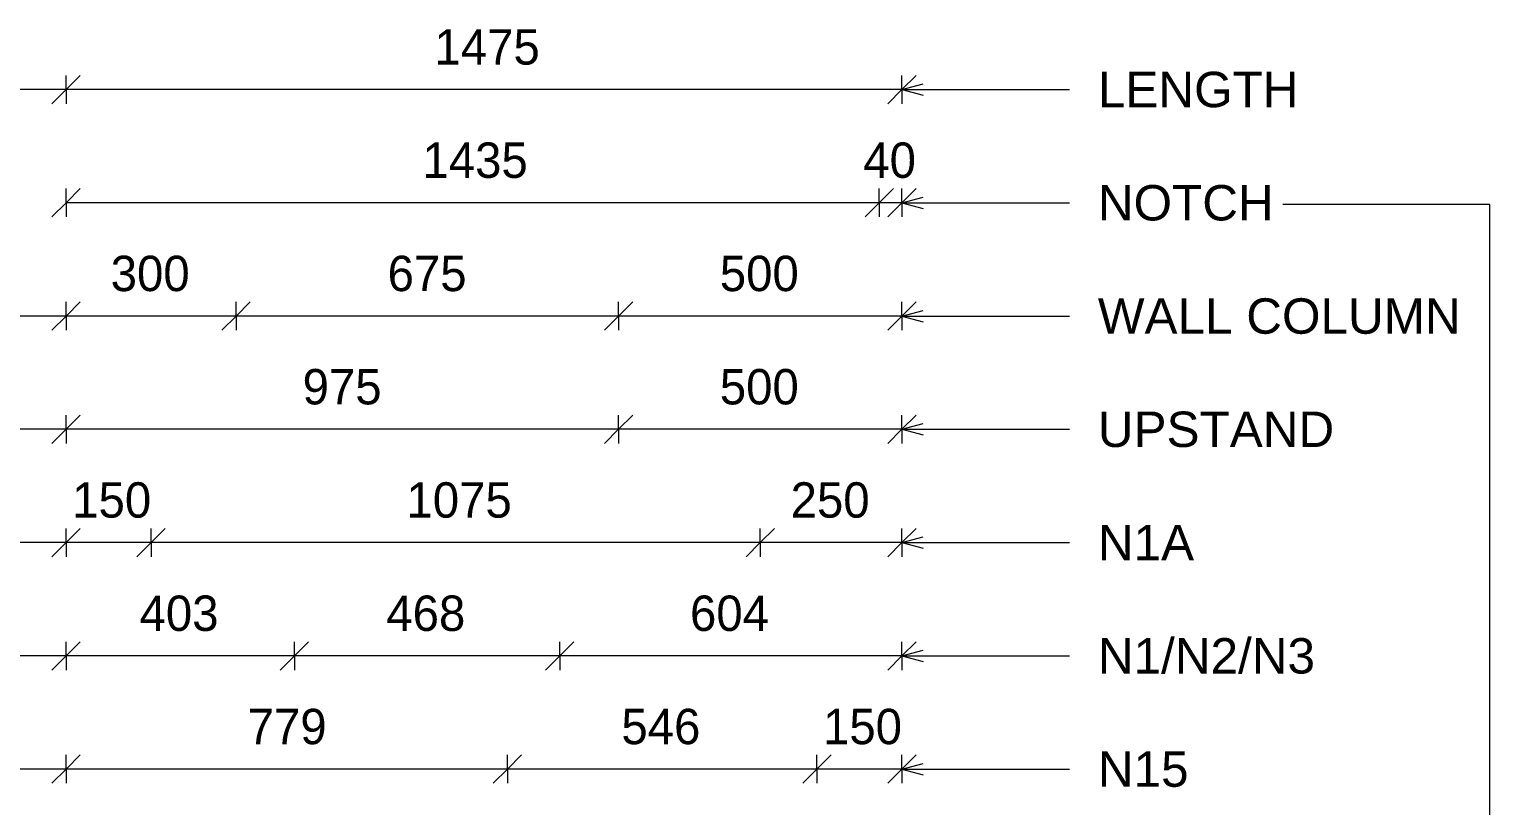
# Model space of a CAD drawing. Header units: millimetres. Extents: x -7945 to 7565, y 1067 to 22619.
# Drawn here: x -6529 to -3951, y 21248 to 22619 of the extents above; entities that cross this region are included whole.
import ezdxf

# ---------------------------------------------------------------- set-up
doc = ezdxf.new("R2010")
doc.units = ezdxf.units.MM
for name, color, linetype, lineweight in [('A-ANNO-DIMS', 211, 'Continuous', 9), ('A-ANNO-DIMS-25', 211, 'Continuous', 9), ('A-DETL-MBND', 5, 'Continuous', 18), ('G-ANNO-TEXT', 231, 'Continuous', 9)]:
    doc.layers.add(name, color=color, linetype=linetype, lineweight=lineweight)
doc.styles.add('Arial', font='arial.ttf', dxfattribs={"height": 62.5})
doc.styles.add('Nirmala UI Semilight', font='NirmalaS.ttf', dxfattribs={"height": 62.5})
doc.dimstyles.new('Arrow_Filled_-_2_5_NI_UI', dxfattribs={"dimscale": 304.8, "dimtxt": 65.460247, "dimasz": 0.164042, "dimexe": 0.082021, "dimexo": 0.0625, "dimgap": 0.082021, "dimtad": 1, "dimdec": 0, "dimzin": 0, "dimdsep": 46, "dimtxsty": 'Nirmala UI Semilight', "dimblk1": 'OBLIQUE', "dimblk2": 'OBLIQUE', "dimsah": 1, "dimcen": 0.09, "dimazin": 0, "dimtfac": 1, "dimtdec": 4, "dimtix": 1, "dimtmove": 0, "dimatfit": 3, "dimfxl": 0.082021, "dimfxlon": 1, "dimtvp": 1, "dimtolj": 1, "dimtzin": 0, "dimarcsym": 2})

# ---------------------------------------------------------------- blocks, each defined once
blk = doc.blocks.new('DIMBLOCK9-Elevation Top')
at = {"layer": 'A-ANNO-DIMS-25'}
for p, q in [((-5592.8, 21512.8), (-5567.8, 21537.8)), ((-5592.8, 21512.8), (-5592.8, 21537.8)), ((-4988.8, 21512.8), (-4963.8, 21537.8)), ((-4988.8, 21512.8), (-4988.8, 21537.8)), ((-5592.8, 21512.8), (-5617.8, 21487.8)), ((-4988.8, 21512.8), (-5592.8, 21512.8)), ((-5592.8, 21512.8), (-5592.8, 21487.8)), ((-4988.8, 21512.8), (-5013.8, 21487.8)), ((-4988.8, 21512.8), (-4988.8, 21487.8))]:
    blk.add_line(p, q, dxfattribs=at)
at = {"layer": 'A-ANNO-DIMS-25', "color": 0, "insert": (-5362.8, 21619.3), "char_height": 62.5, "width": 172.815, "attachment_point": 1, "line_spacing_factor": 1.142579, "style": 'Nirmala UI Semilight'}
blk.add_mtext('604', dxfattribs=at)
blk = doc.blocks.new('_Oblique')
at = {"color": 0, "linetype": 'ByBlock', "lineweight": -2}
blk.add_line((-0.5, -0.5), (0.5, 0.5), dxfattribs=at)
blk = doc.blocks.new('DIMBLOCK10-Elevation Top')
at = {"layer": 'A-ANNO-DIMS-25'}
for p, q in [((-6060.8, 21512.8), (-6035.8, 21537.8)), ((-6060.8, 21512.8), (-6060.8, 21537.8)), ((-5592.8, 21512.8), (-5567.8, 21537.8)), ((-5592.8, 21512.8), (-5592.8, 21537.8)), ((-6060.8, 21512.8), (-6085.8, 21487.8)), ((-5592.8, 21512.8), (-6060.8, 21512.8)), ((-6060.8, 21512.8), (-6060.8, 21487.8)), ((-5592.8, 21512.8), (-5617.8, 21487.8)), ((-5592.8, 21512.8), (-5592.8, 21487.8))]:
    blk.add_line(p, q, dxfattribs=at)
at = {"layer": 'A-ANNO-DIMS-25', "color": 0, "insert": (-5898.8, 21619.3), "char_height": 62.5, "width": 172.815, "attachment_point": 1, "line_spacing_factor": 1.142579, "style": 'Nirmala UI Semilight'}
blk.add_mtext('468', dxfattribs=at)
blk = doc.blocks.new('DIMBLOCK11-Elevation Top')
at = {"layer": 'A-ANNO-DIMS-25'}
for p, q in [((-6463.8, 21512.8), (-6438.8, 21537.8)), ((-6463.8, 21512.8), (-6463.8, 21537.8)), ((-6060.8, 21512.8), (-6035.8, 21537.8)), ((-6060.8, 21512.8), (-6060.8, 21537.8)), ((-6463.8, 21512.8), (-6488.8, 21487.8)), ((-6060.8, 21512.8), (-6463.8, 21512.8)), ((-6463.8, 21512.8), (-6463.8, 21487.8)), ((-6060.8, 21512.8), (-6085.8, 21487.8)), ((-6060.8, 21512.8), (-6060.8, 21487.8))]:
    blk.add_line(p, q, dxfattribs=at)
at = {"layer": 'A-ANNO-DIMS-25', "color": 0, "insert": (-6334.3, 21619.3), "char_height": 62.5, "width": 172.815, "attachment_point": 1, "line_spacing_factor": 1.142579, "style": 'Nirmala UI Semilight'}
blk.add_mtext('403', dxfattribs=at)
blk = doc.blocks.new('DIMBLOCK12-Elevation Top')
at = {"layer": 'A-ANNO-DIMS-25'}
for p, q in [((-5238.8, 21712.8), (-5213.8, 21737.8)), ((-5238.8, 21712.8), (-5238.8, 21737.8)), ((-4988.8, 21712.8), (-4963.8, 21737.8)), ((-4988.8, 21712.8), (-4988.8, 21737.8)), ((-5238.8, 21712.8), (-5263.8, 21687.8)), ((-4988.8, 21712.8), (-5238.8, 21712.8)), ((-5238.8, 21712.8), (-5238.8, 21687.8)), ((-4988.8, 21712.8), (-5013.8, 21687.8)), ((-4988.8, 21712.8), (-4988.8, 21687.8))]:
    blk.add_line(p, q, dxfattribs=at)
at = {"layer": 'A-ANNO-DIMS-25', "color": 0, "insert": (-5185.2, 21819.3), "char_height": 62.5, "width": 171.387, "attachment_point": 1, "line_spacing_factor": 1.142579, "style": 'Nirmala UI Semilight'}
blk.add_mtext('250', dxfattribs=at)
blk = doc.blocks.new('DIMBLOCK13-Elevation Top')
at = {"layer": 'A-ANNO-DIMS-25'}
for p, q in [((-6313.8, 21712.8), (-6288.8, 21737.8)), ((-6313.8, 21712.8), (-6313.8, 21737.8)), ((-5238.8, 21712.8), (-5213.8, 21737.8)), ((-5238.8, 21712.8), (-5238.8, 21737.8)), ((-6313.8, 21712.8), (-6338.8, 21687.8)), ((-5238.8, 21712.8), (-6313.8, 21712.8)), ((-6313.8, 21712.8), (-6313.8, 21687.8)), ((-5238.8, 21712.8), (-5263.8, 21687.8)), ((-5238.8, 21712.8), (-5238.8, 21687.8))]:
    blk.add_line(p, q, dxfattribs=at)
at = {"layer": 'A-ANNO-DIMS-25', "color": 0, "insert": (-5863.2, 21819.3), "char_height": 62.5, "width": 208.521, "attachment_point": 1, "line_spacing_factor": 1.142579, "style": 'Nirmala UI Semilight'}
blk.add_mtext('1075', dxfattribs=at)
blk = doc.blocks.new('DIMBLOCK14-Elevation Top')
at = {"layer": 'A-ANNO-DIMS-25'}
for p, q in [((-6463.8, 21712.8), (-6438.8, 21737.8)), ((-6463.8, 21712.8), (-6463.8, 21737.8)), ((-6313.8, 21712.8), (-6288.8, 21737.8)), ((-6313.8, 21712.8), (-6313.8, 21737.8)), ((-6463.8, 21712.8), (-6488.8, 21687.8)), ((-6313.8, 21712.8), (-6463.8, 21712.8)), ((-6463.8, 21712.8), (-6463.8, 21687.8)), ((-6313.8, 21712.8), (-6338.8, 21687.8)), ((-6313.8, 21712.8), (-6313.8, 21687.8))]:
    blk.add_line(p, q, dxfattribs=at)
at = {"layer": 'A-ANNO-DIMS-25', "color": 0, "insert": (-6453.1, 21819.3), "char_height": 62.5, "width": 154.248, "attachment_point": 1, "line_spacing_factor": 1.142579, "style": 'Nirmala UI Semilight'}
blk.add_mtext('150', dxfattribs=at)
blk = doc.blocks.new('DIMBLOCK15-Elevation Top')
at = {"layer": 'A-ANNO-DIMS-25'}
for p, q in [((-5488.8, 22112.8), (-5463.8, 22137.8)), ((-5488.8, 22112.8), (-5488.8, 22137.8)), ((-4988.8, 22112.8), (-4963.8, 22137.8)), ((-4988.8, 22112.8), (-4988.8, 22137.8)), ((-5488.8, 22112.8), (-5513.8, 22087.8)), ((-4988.8, 22112.8), (-5488.8, 22112.8)), ((-5488.8, 22112.8), (-5488.8, 22087.8)), ((-4988.8, 22112.8), (-5013.8, 22087.8)), ((-4988.8, 22112.8), (-4988.8, 22087.8))]:
    blk.add_line(p, q, dxfattribs=at)
at = {"layer": 'A-ANNO-DIMS-25', "color": 0, "insert": (-5310.2, 22219.3), "char_height": 62.5, "width": 171.387, "attachment_point": 1, "line_spacing_factor": 1.142579, "style": 'Nirmala UI Semilight'}
blk.add_mtext('500', dxfattribs=at)
blk = doc.blocks.new('DIMBLOCK16-Elevation Top')
at = {"layer": 'A-ANNO-DIMS-25'}
for p, q in [((-6163.8, 22112.8), (-6138.8, 22137.8)), ((-6163.8, 22112.8), (-6163.8, 22137.8)), ((-5488.8, 22112.8), (-5463.8, 22137.8)), ((-5488.8, 22112.8), (-5488.8, 22137.8)), ((-6163.8, 22112.8), (-6188.8, 22087.8)), ((-5488.8, 22112.8), (-6163.8, 22112.8)), ((-6163.8, 22112.8), (-6163.8, 22087.8)), ((-5488.8, 22112.8), (-5513.8, 22087.8)), ((-5488.8, 22112.8), (-5488.8, 22087.8))]:
    blk.add_line(p, q, dxfattribs=at)
at = {"layer": 'A-ANNO-DIMS-25', "color": 0, "insert": (-5896.5, 22219.3), "char_height": 62.5, "width": 168.53, "attachment_point": 1, "line_spacing_factor": 1.142579, "style": 'Nirmala UI Semilight'}
blk.add_mtext('675', dxfattribs=at)
blk = doc.blocks.new('DIMBLOCK17-Elevation Top')
at = {"layer": 'A-ANNO-DIMS-25'}
for p, q in [((-6463.8, 22112.8), (-6438.8, 22137.8)), ((-6463.8, 22112.8), (-6463.8, 22137.8)), ((-6163.8, 22112.8), (-6138.8, 22137.8)), ((-6163.8, 22112.8), (-6163.8, 22137.8)), ((-6463.8, 22112.8), (-6488.8, 22087.8)), ((-6163.8, 22112.8), (-6463.8, 22112.8)), ((-6463.8, 22112.8), (-6463.8, 22087.8)), ((-6163.8, 22112.8), (-6188.8, 22087.8)), ((-6163.8, 22112.8), (-6163.8, 22087.8))]:
    blk.add_line(p, q, dxfattribs=at)
at = {"layer": 'A-ANNO-DIMS-25', "color": 0, "insert": (-6385.2, 22219.3), "char_height": 62.5, "width": 171.387, "attachment_point": 1, "line_spacing_factor": 1.142579, "style": 'Nirmala UI Semilight'}
blk.add_mtext('300', dxfattribs=at)
blk = doc.blocks.new('DIMBLOCK18-Elevation Top')
at = {"layer": 'A-ANNO-DIMS-25'}
for p, q in [((-6463.8, 22512.8), (-6438.8, 22537.8)), ((-6463.8, 22512.8), (-6463.8, 22537.8)), ((-4988.8, 22512.8), (-4963.8, 22537.8)), ((-4988.8, 22512.8), (-4988.8, 22537.8)), ((-6463.8, 22512.8), (-6488.8, 22487.8)), ((-4988.8, 22512.8), (-6463.8, 22512.8)), ((-6463.8, 22512.8), (-6463.8, 22487.8)), ((-4988.8, 22512.8), (-5013.8, 22487.8)), ((-4988.8, 22512.8), (-4988.8, 22487.8))]:
    blk.add_line(p, q, dxfattribs=at)
at = {"layer": 'A-ANNO-DIMS-25', "color": 0, "insert": (-5813.8, 22619.3), "char_height": 62.5, "width": 209.949, "attachment_point": 1, "line_spacing_factor": 1.142579, "style": 'Nirmala UI Semilight'}
blk.add_mtext('1475', dxfattribs=at)
blk = doc.blocks.new('DIMBLOCK39-Elevation Top')
at = {"layer": 'A-ANNO-DIMS-25'}
for p, q in [((-5138.8, 21312.8), (-5113.8, 21337.8)), ((-5138.8, 21312.8), (-5138.8, 21337.8)), ((-4988.8, 21312.8), (-4963.8, 21337.8)), ((-4988.8, 21312.8), (-4988.8, 21337.8)), ((-5138.8, 21312.8), (-5163.8, 21287.8)), ((-4988.8, 21312.8), (-5138.8, 21312.8)), ((-5138.8, 21312.8), (-5138.8, 21287.8)), ((-4988.8, 21312.8), (-5013.8, 21287.8)), ((-4988.8, 21312.8), (-4988.8, 21287.8))]:
    blk.add_line(p, q, dxfattribs=at)
at = {"layer": 'A-ANNO-DIMS-25', "color": 0, "insert": (-5128.1, 21419.3), "char_height": 62.5, "width": 154.248, "attachment_point": 1, "line_spacing_factor": 1.142579, "style": 'Nirmala UI Semilight'}
blk.add_mtext('150', dxfattribs=at)
blk = doc.blocks.new('DIMBLOCK40-Elevation Top')
at = {"layer": 'A-ANNO-DIMS-25'}
for p, q in [((-5685.1, 21312.8), (-5660.1, 21337.8)), ((-5685.1, 21312.8), (-5685.1, 21337.8)), ((-5138.8, 21312.8), (-5113.8, 21337.8)), ((-5138.8, 21312.8), (-5138.8, 21337.8)), ((-5685.1, 21312.8), (-5710.1, 21287.8)), ((-5138.8, 21312.8), (-5685.1, 21312.8)), ((-5685.1, 21312.8), (-5685.1, 21287.8)), ((-5138.8, 21312.8), (-5163.8, 21287.8)), ((-5138.8, 21312.8), (-5138.8, 21287.8))]:
    blk.add_line(p, q, dxfattribs=at)
at = {"layer": 'A-ANNO-DIMS-25', "color": 0, "insert": (-5483.9, 21419.3), "char_height": 62.5, "width": 172.815, "attachment_point": 1, "line_spacing_factor": 1.142579, "style": 'Nirmala UI Semilight'}
blk.add_mtext('546', dxfattribs=at)
blk = doc.blocks.new('DIMBLOCK41-Elevation Top')
at = {"layer": 'A-ANNO-DIMS-25'}
for p, q in [((-6463.8, 21312.8), (-6438.8, 21337.8)), ((-6463.8, 21312.8), (-6463.8, 21337.8)), ((-5685.1, 21312.8), (-5660.1, 21337.8)), ((-5685.1, 21312.8), (-5685.1, 21337.8)), ((-6463.8, 21312.8), (-6488.8, 21287.8)), ((-5685.1, 21312.8), (-6463.8, 21312.8)), ((-6463.8, 21312.8), (-6463.8, 21287.8)), ((-5685.1, 21312.8), (-5710.1, 21287.8)), ((-5685.1, 21312.8), (-5685.1, 21287.8))]:
    blk.add_line(p, q, dxfattribs=at)
at = {"layer": 'A-ANNO-DIMS-25', "color": 0, "insert": (-6143.5, 21419.3), "char_height": 62.5, "width": 165.674, "attachment_point": 1, "line_spacing_factor": 1.142579, "style": 'Nirmala UI Semilight'}
blk.add_mtext('779', dxfattribs=at)
blk = doc.blocks.new('DIMBLOCK42-Elevation Top')
at = {"layer": 'A-ANNO-DIMS-25'}
for p, q in [((-5028.8, 22312.8), (-5003.8, 22337.8)), ((-5028.8, 22312.8), (-5028.8, 22337.8)), ((-4988.8, 22312.8), (-4963.8, 22337.8)), ((-4988.8, 22312.8), (-4988.8, 22337.8)), ((-5028.8, 22312.8), (-5053.8, 22287.8)), ((-4988.8, 22312.8), (-5028.8, 22312.8)), ((-5028.8, 22312.8), (-5028.8, 22287.8)), ((-4988.8, 22312.8), (-5013.8, 22287.8)), ((-4988.8, 22312.8), (-4988.8, 22287.8))]:
    blk.add_line(p, q, dxfattribs=at)
at = {"layer": 'A-ANNO-DIMS-25', "color": 0, "insert": (-5057, 22419.3), "char_height": 62.5, "width": 115.686, "attachment_point": 1, "line_spacing_factor": 1.142579, "style": 'Nirmala UI Semilight'}
blk.add_mtext('40', dxfattribs=at)
blk = doc.blocks.new('DIMBLOCK43-Elevation Top')
at = {"layer": 'A-ANNO-DIMS-25'}
for p, q in [((-6463.8, 22312.8), (-6438.8, 22337.8)), ((-6463.8, 22312.8), (-6463.8, 22337.8)), ((-5028.8, 22312.8), (-5003.8, 22337.8)), ((-5028.8, 22312.8), (-5028.8, 22337.8)), ((-6463.8, 22312.8), (-6488.8, 22287.8)), ((-5028.8, 22312.8), (-6463.8, 22312.8)), ((-6463.8, 22312.8), (-6463.8, 22287.8)), ((-5028.8, 22312.8), (-5053.8, 22287.8)), ((-5028.8, 22312.8), (-5028.8, 22287.8))]:
    blk.add_line(p, q, dxfattribs=at)
at = {"layer": 'A-ANNO-DIMS-25', "color": 0, "insert": (-5835, 22419.3), "char_height": 62.5, "width": 212.805, "attachment_point": 1, "line_spacing_factor": 1.142579, "style": 'Nirmala UI Semilight'}
blk.add_mtext('1435', dxfattribs=at)
blk = doc.blocks.new('DIMBLOCK47-Elevation Top')
at = {"layer": 'A-ANNO-DIMS-25'}
for p, q in [((-5488.8, 21912.8), (-5463.8, 21937.8)), ((-5488.8, 21912.8), (-5488.8, 21937.8)), ((-4988.8, 21912.8), (-4963.8, 21937.8)), ((-4988.8, 21912.8), (-4988.8, 21937.8)), ((-5488.8, 21912.8), (-5513.8, 21887.8)), ((-4988.8, 21912.8), (-5488.8, 21912.8)), ((-5488.8, 21912.8), (-5488.8, 21887.8)), ((-4988.8, 21912.8), (-5013.8, 21887.8)), ((-4988.8, 21912.8), (-4988.8, 21887.8))]:
    blk.add_line(p, q, dxfattribs=at)
at = {"layer": 'A-ANNO-DIMS-25', "color": 0, "insert": (-5310.2, 22019.3), "char_height": 62.5, "width": 171.387, "attachment_point": 1, "line_spacing_factor": 1.142579, "style": 'Nirmala UI Semilight'}
blk.add_mtext('500', dxfattribs=at)
blk = doc.blocks.new('DIMBLOCK48-Elevation Top')
at = {"layer": 'A-ANNO-DIMS-25'}
for p, q in [((-6463.8, 21912.8), (-6438.8, 21937.8)), ((-6463.8, 21912.8), (-6463.8, 21937.8)), ((-5488.8, 21912.8), (-5463.8, 21937.8)), ((-5488.8, 21912.8), (-5488.8, 21937.8)), ((-6463.8, 21912.8), (-6488.8, 21887.8)), ((-5488.8, 21912.8), (-6463.8, 21912.8)), ((-6463.8, 21912.8), (-6463.8, 21887.8)), ((-5488.8, 21912.8), (-5513.8, 21887.8)), ((-5488.8, 21912.8), (-5488.8, 21887.8))]:
    blk.add_line(p, q, dxfattribs=at)
at = {"layer": 'A-ANNO-DIMS-25', "color": 0, "insert": (-6046.5, 22019.3), "char_height": 62.5, "width": 168.53, "attachment_point": 1, "line_spacing_factor": 1.142579, "style": 'Nirmala UI Semilight'}
blk.add_mtext('975', dxfattribs=at)

msp = doc.modelspace()

# ---------------------------------------------------------------- linework, layer by layer
at = {"layer": 'A-DETL-MBND'}
for p, q in [((-6463.8, 22512.8), (-7837.1, 22512.8)), ((-3951.3, 22309.6), (-4316.3, 22309.6)), ((-3951.3, 20464.6), (-3951.3, 22309.6)), ((-6463.8, 22112.8), (-7637.1, 22112.8)), ((-6463.8, 21912.8), (-7437.1, 21912.8)), ((-6463.8, 21712.8), (-7237.1, 21712.8)), ((-6463.8, 21512.8), (-7037.1, 21512.8)), ((-6463.8, 21312.8), (-7037.1, 21312.8))]:
    msp.add_line(p, q, dxfattribs=at)
at = {"layer": 'G-ANNO-TEXT', "color": 10}
for p, q in [((-4988.9, 22512.8), (-4951.5, 22522.9)), ((-4988.9, 22512.8), (-4951.5, 22502.8)), ((-4988.9, 22512.8), (-4693, 22512.8)), ((-4988.9, 22312.8), (-4951.4, 22322.9)), ((-4988.9, 22312.8), (-4951.4, 22302.8)), ((-4988.9, 22312.8), (-4693, 22312.8)), ((-4988.9, 22112.8), (-4951.4, 22122.9)), ((-4988.9, 22112.8), (-4951.4, 22102.8)), ((-4988.9, 22112.8), (-4693, 22112.8)), ((-4988.9, 21912.8), (-4951.4, 21922.9)), ((-4988.9, 21912.8), (-4951.4, 21902.8)), ((-4988.9, 21912.8), (-4693, 21912.8)), ((-4988.9, 21712.8), (-4951.4, 21722.9)), ((-4988.9, 21712.8), (-4951.4, 21702.8)), ((-4988.9, 21712.8), (-4693, 21712.8)), ((-4988.9, 21512.8), (-4951.4, 21522.9)), ((-4988.9, 21512.8), (-4951.4, 21502.8)), ((-4988.9, 21512.8), (-4693, 21512.8)), ((-4988.9, 21312.8), (-4951.4, 21322.9)), ((-4988.9, 21312.8), (-4951.4, 21302.8)), ((-4988.9, 21312.8), (-4693, 21312.8))]:
    msp.add_line(p, q, dxfattribs=at)

# ---------------------------------------------------------------- texts
at = {"layer": 'G-ANNO-TEXT', "color": 7, "char_height": 62.5, "attachment_point": 1, "rotation": 0.0007, "style": 'Arial'}
for s, insert, width in [('LENGTH', (-4643, 22544.1), 428.903), ('NOTCH', (-4643, 22344.1), 376.793), ('WALL COLUMN', (-4643, 22144.1), 775.633), ('UPSTAND', (-4643, 21944.1), 505.063), ('N1A', (-4643, 21744.1), 204.43), ('N1/N2/N3', (-4643, 21544.1), 462.975), ('N15', (-4643, 21344.1), 192.405)]:
    msp.add_mtext(s, dxfattribs=dict(at, insert=insert, width=width))

# ---------------------------------------------------------------- dimensions: what is measured, and where the dimension line sits
at = {"layer": 'A-ANNO-DIMS'}
for base, p1, p2, override, picture, middle in [((-6463.8, 22512.8), (-4988.8, 22487.8), (-6463.8, 22487.8), {"dimpost": '<>', "dimfxl": 1475}, 'DIMBLOCK18-Elevation Top', (-5726.3, 22570.3)), ((-6463.8, 22312.8), (-5028.8, 22287.8), (-6463.8, 22287.8), {"dimpost": '<>', "dimfxl": 1435}, 'DIMBLOCK43-Elevation Top', (-5746.3, 22370.3)), ((-6163.8, 22112.8), (-5488.8, 22087.8), (-6163.8, 22087.8), {"dimpost": '<>', "dimfxl": 675.027752}, 'DIMBLOCK16-Elevation Top', (-5826.3, 22170.1)), ((-5488.8, 22112.8), (-4988.8, 22087.8), (-5488.8, 22087.8), {"dimpost": '<>', "dimfxl": 499.972248}, 'DIMBLOCK15-Elevation Top', (-5238.8, 22170.1)), ((-5138.8, 21312.8), (-4988.8, 21287.8), (-5138.8, 21287.8), {"dimpost": '<>', "dimfxl": 150}, 'DIMBLOCK39-Elevation Top', (-5063.8, 21370.3))]:
    dim = msp.add_linear_dim(base=base, p1=p1, p2=p2, angle=0, dimstyle='Arrow_Filled_-_2_5_NI_UI', override=override, dxfattribs=at)
    dim.commit()
    dim.dimension.update_dxf_attribs({"geometry": picture, "text_midpoint": middle})
for base, p1, p2, override, picture, middle in [((-5028.8, 22312.8), (-4988.8, 22287.8), (-5028.8, 22287.8), {"dimpost": '<>', "dimfxl": 40}, 'DIMBLOCK42-Elevation Top', (-5008.8, 22370.1)), ((-6463.8, 22112.8), (-6163.8, 22087.8), (-6463.8, 22087.8), {"dimpost": '<>', "dimfxl": 300}, 'DIMBLOCK17-Elevation Top', (-6313.8, 22170.1)), ((-6463.8, 21912.8), (-5488.8, 21887.8), (-6463.8, 21887.8), {"dimpost": '<>', "dimfxl": 975.027752}, 'DIMBLOCK48-Elevation Top', (-5976.3, 21970.1)), ((-5488.8, 21912.8), (-4988.8, 21887.8), (-5488.8, 21887.8), {"dimpost": '<>', "dimfxl": 499.972248}, 'DIMBLOCK47-Elevation Top', (-5238.8, 21970.1)), ((-6463.8, 21712.8), (-6313.8, 21687.8), (-6463.8, 21687.8), {"dimpost": '<>', "dimfxl": 150}, 'DIMBLOCK14-Elevation Top', (-6388.8, 21770.3)), ((-6313.8, 21712.8), (-5238.8, 21687.8), (-6313.8, 21687.8), {"dimpost": '<>', "dimfxl": 1075}, 'DIMBLOCK13-Elevation Top', (-5776.3, 21770.3)), ((-5238.8, 21712.8), (-4988.8, 21687.8), (-5238.8, 21687.8), {"dimpost": '<>', "dimfxl": 250}, 'DIMBLOCK12-Elevation Top', (-5113.8, 21770.1)), ((-6463.8, 21512.8), (-6060.8, 21487.8), (-6463.8, 21487.8), {"dimpost": '<>', "dimfxl": 403}, 'DIMBLOCK11-Elevation Top', (-6262.3, 21570.1)), ((-6060.8, 21512.8), (-5592.8, 21487.8), (-6060.8, 21487.8), {"dimpost": '<>', "dimfxl": 468}, 'DIMBLOCK10-Elevation Top', (-5826.8, 21570.1)), ((-5592.8, 21512.8), (-4988.8, 21487.8), (-5592.8, 21487.8), {"dimpost": '<>', "dimfxl": 604}, 'DIMBLOCK9-Elevation Top', (-5290.8, 21570.1)), ((-6463.8, 21312.8), (-5685.1, 21287.8), (-6463.8, 21287.8), {"dimpost": '<>', "dimfxl": 778.75}, 'DIMBLOCK41-Elevation Top', (-6074.4, 21370.1)), ((-5685.1, 21312.8), (-5138.8, 21287.8), (-5685.1, 21287.8), {"dimpost": '<>', "dimfxl": 546.25}, 'DIMBLOCK40-Elevation Top', (-5411.9, 21370.1))]:
    dim = msp.add_linear_dim(base=base, p1=p1, p2=p2, dimstyle='Arrow_Filled_-_2_5_NI_UI', override=override, dxfattribs=at)
    dim.commit()
    dim.dimension.update_dxf_attribs({"geometry": picture, "text_midpoint": middle})

doc.saveas('drawing.dxf')
